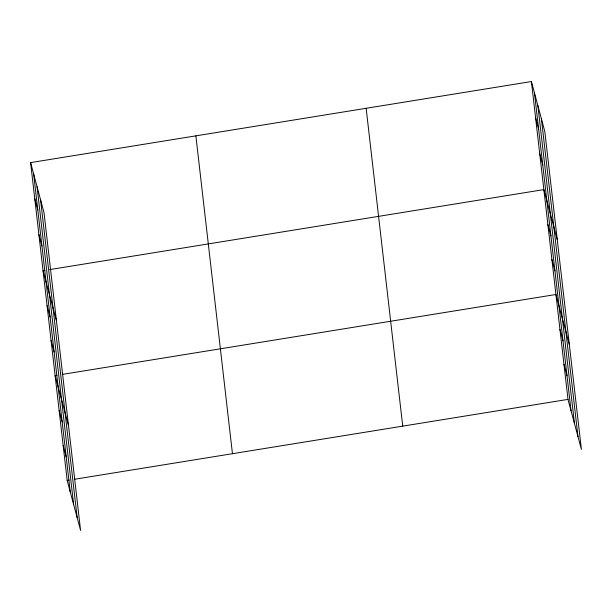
<?xml version="1.0" encoding="UTF-8"?>
<svg xmlns="http://www.w3.org/2000/svg" width="612" height="612" viewBox="0 0 612 612"><rect width="100%" height="100%" fill="white"/><g stroke="black" fill="none" stroke-linecap="round" stroke-linejoin="round"><path stroke-width="0.92" d="M30.6 162.608L44.003 212.616L80.585 530.459L67.182 480.451L30.6 162.608L531.415 81.541L544.818 131.549L581.4 449.392L567.997 399.384L531.415 81.541M44.906 270.374L43.039 270.672L56.434 320.68M49.572 269.617L543.854 189.605L557.257 239.613M56.977 375.263L55.111 375.561L68.513 425.569M62.577 374.353L555.926 294.494L569.328 344.502M67.182 480.451L69.049 480.145M74.649 479.242L567.997 399.384M535.561 117.565L538.606 128.91M539.707 153.589L542.752 164.934M547.878 224.573L550.922 235.918M551.902 259.534L554.946 270.887M559.949 329.463L562.994 340.808M563.973 364.423L567.018 375.768M34.746 198.632L37.783 209.977M38.893 234.648L41.93 246.001M47.063 305.64L50.1 316.985M51.087 340.601L54.124 351.946M59.134 410.522L62.172 421.875M63.158 445.49L66.203 456.835M541.398 118.789L577.98 436.631M537.879 105.647L574.461 423.489M534.46 92.894L571.042 410.736M366.144 108.293L402.734 426.136M195.871 135.856L232.453 453.699M40.583 199.856L77.166 517.698M37.057 186.714L73.639 504.556M33.645 173.953L70.227 491.796"/></g></svg>
